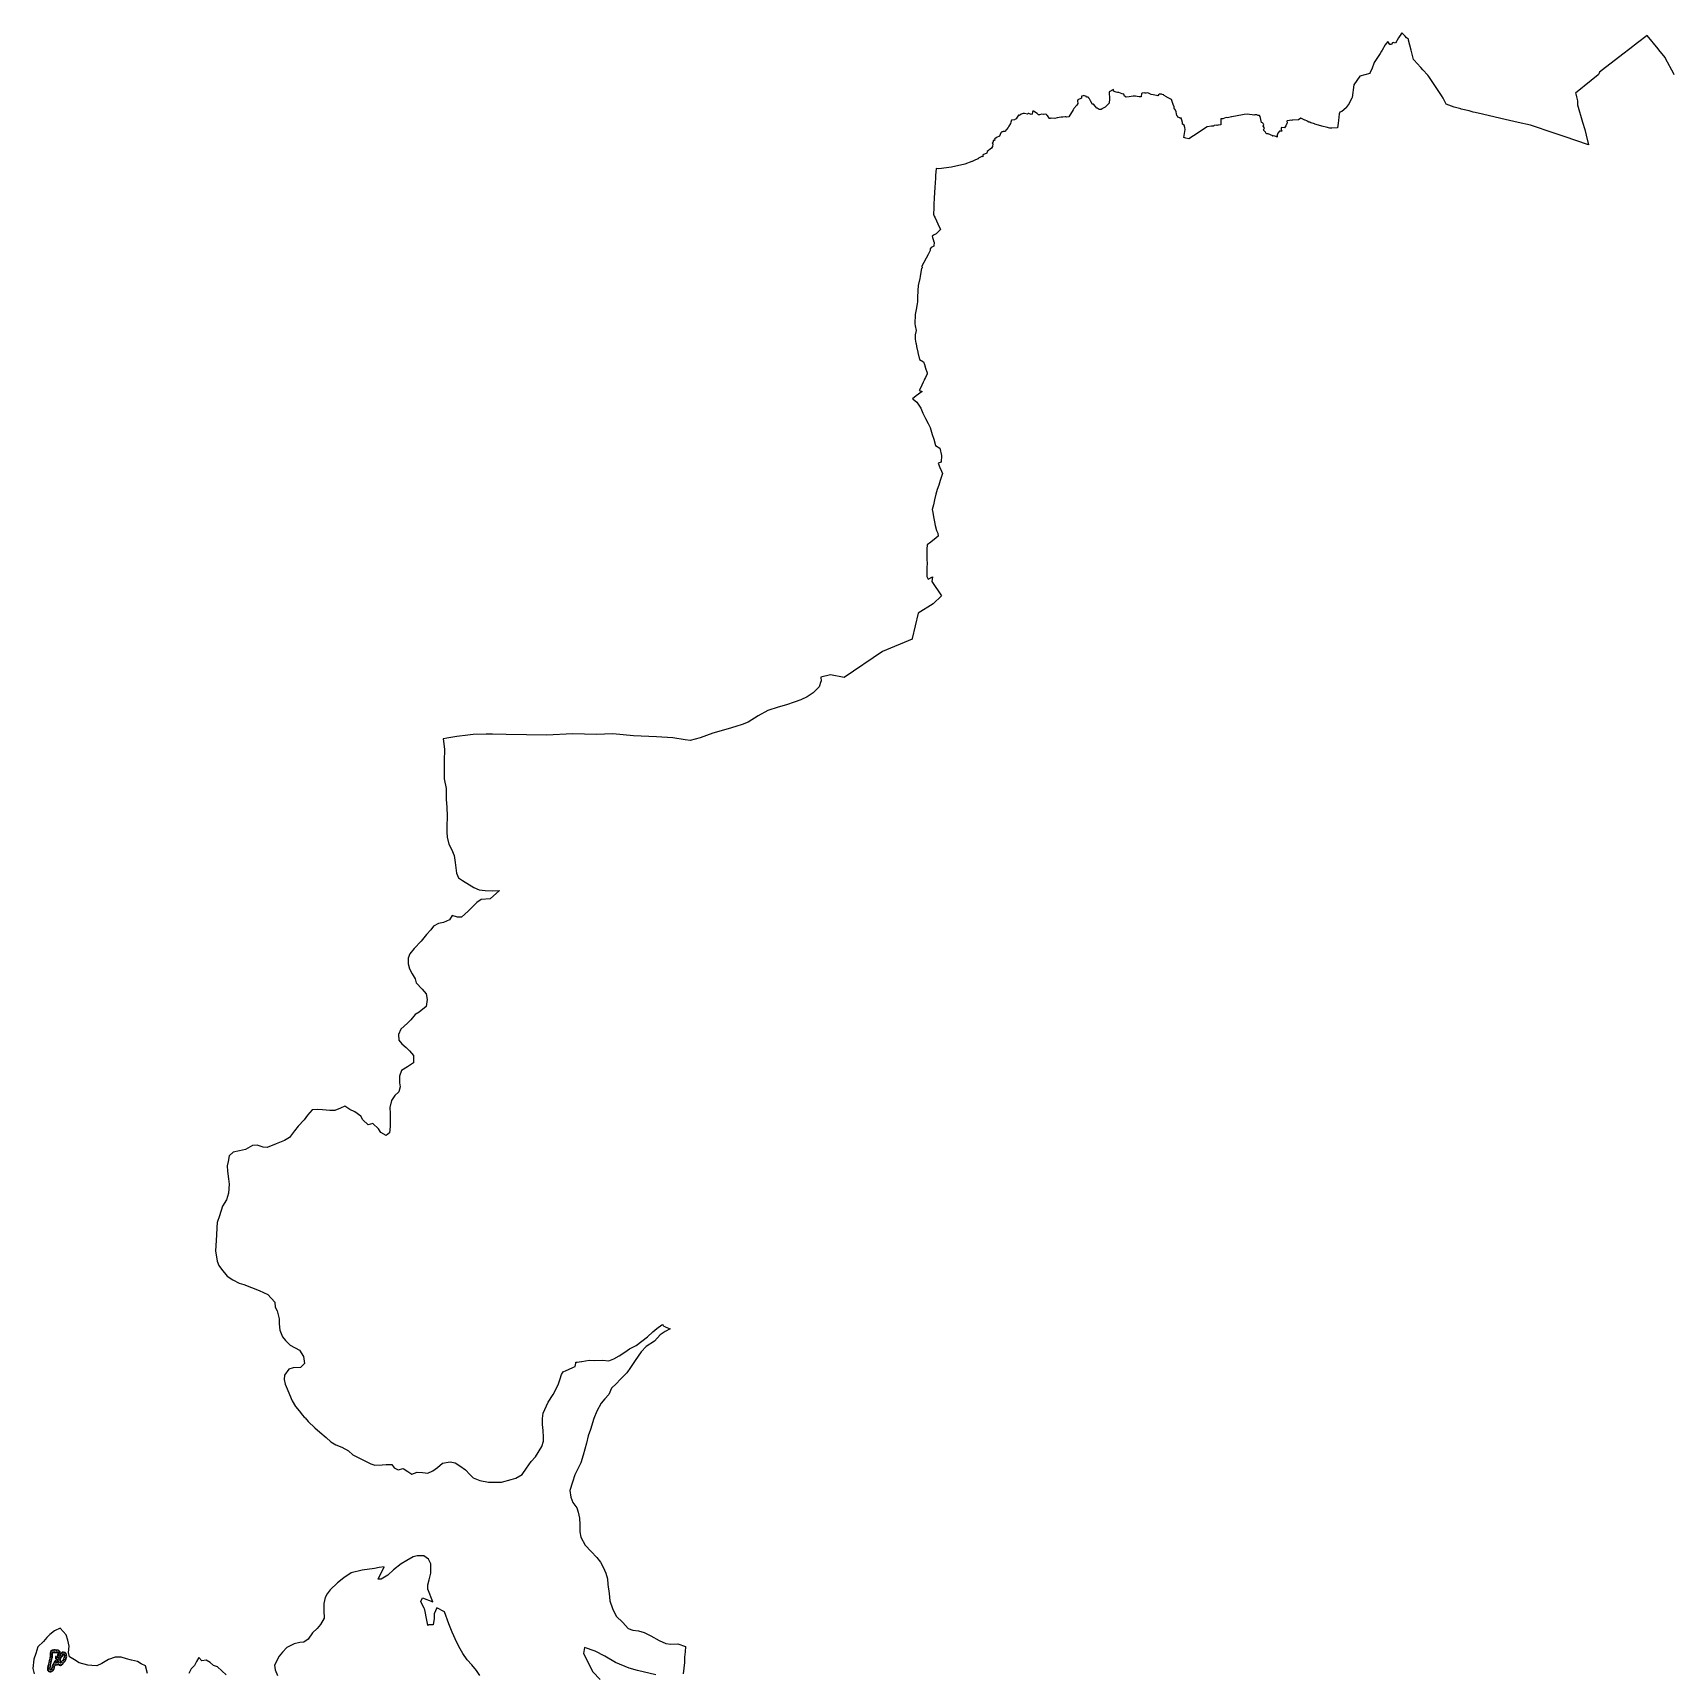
# Model space of a CAD drawing. Header units: metres. Extents: x 273377 to 358923, y 1974345 to 2116525.
# Drawn here: x 274970 to 310632, y 2080320 to 2115967 of the extents above; entities that cross this region are included whole.
import ezdxf

# ---------------------------------------------------------------- set-up
doc = ezdxf.new("R2010")
doc.units = ezdxf.units.M
doc.header["$MEASUREMENT"] = 0
doc.layers.add('DISTRICT BOUNDRY', color=86, linetype='Continuous')
doc.layers.add('MANGROOVE BUFFER ZONE', color=120, linetype='Continuous')

msp = doc.modelspace()

# ---------------------------------------------------------------- hatches: boundary and pattern name
at = {"layer": 'MANGROOVE BUFFER ZONE'}
h = msp.add_hatch(dxfattribs=at)
h.set_pattern_fill('GRASS', color=256)
h.set_pattern_definition([(90, (0, 0), (-17.96051224, 17.96051224), [4.7625, -31.15852448]), (45, (0, 0), (-17.96051224, 17.96051224), [4.7625, -20.6375]), (135, (0, 0), (-17.96051224, -17.96051224), [4.7625, -20.6375])])
h.paths.add_polyline_path([(275301, 2080370), (275305, 2080365), (275315, 2080359), (275329, 2080354), (275340, 2080350), (275363, 2080351), (275374, 2080355), (275383, 2080358), (275390, 2080362), (275406, 2080368), (275415, 2080380), (275420, 2080389), (275432, 2080422), (275438, 2080445), (275439, 2080473), (275454, 2080487), (275459, 2080499), (275467, 2080500), (275493, 2080499), (275505, 2080504), (275519, 2080512), (275528, 2080508), (275538, 2080499), (275546, 2080494), (275554, 2080491), (275566, 2080489), (275574, 2080487), (275590, 2080491), (275611, 2080506), (275620, 2080514), (275628, 2080537), (275644, 2080551), (275655, 2080566), (275671, 2080581), (275677, 2080594), (275682, 2080601), (275693, 2080628), (275695, 2080640), (275709, 2080684), (275704, 2080704), (275703, 2080722), (275695, 2080742), (275694, 2080751), (275674, 2080767), (275657, 2080772), (275637, 2080780), (275620, 2080779), (275610, 2080777), (275598, 2080767), (275588, 2080756), (275580, 2080741), (275574, 2080727), (275562, 2080717), (275568, 2080746), (275563, 2080781), (275559, 2080790), (275542, 2080808), (275532, 2080814), (275522, 2080818), (275514, 2080819), (275468, 2080823), (275452, 2080824), (275426, 2080826), (275402, 2080822), (275387, 2080818), (275381, 2080814), (275357, 2080788), (275350, 2080762), (275347, 2080717), (275340, 2080629), (275331, 2080612), (275324, 2080585), (275315, 2080551), (275310, 2080520), (275302, 2080494), (275291, 2080439), (275286, 2080415), (275286, 2080406), (275289, 2080392), (275291, 2080383)])
h.paths.add_polyline_path([(275338, 2080403), (275338, 2080410), (275345, 2080445), (275353, 2080466), (275355, 2080488), (275364, 2080529), (275368, 2080552), (275383, 2080608), (275386, 2080632), (275395, 2080667), (275399, 2080742), (275399, 2080754), (275409, 2080769), (275427, 2080772), (275467, 2080771), (275485, 2080770), (275507, 2080769), (275517, 2080763), (275518, 2080746), (275515, 2080739), (275510, 2080720), (275510, 2080715), (275508, 2080706), (275502, 2080689), (275503, 2080668), (275500, 2080660), (275488, 2080660), (275484, 2080666), (275483, 2080670), (275481, 2080676), (275479, 2080680), (275474, 2080683), (275471, 2080684), (275467, 2080684), (275466, 2080683), (275466, 2080678), (275466, 2080635), (275468, 2080630), (275481, 2080617), (275494, 2080601), (275504, 2080581), (275513, 2080564), (275506, 2080555), (275503, 2080550), (275480, 2080551), (275479, 2080559), (275476, 2080567), (275474, 2080573), (275470, 2080587), (275468, 2080590), (275465, 2080591), (275464, 2080591), (275461, 2080590), (275458, 2080588), (275455, 2080585), (275450, 2080581), (275444, 2080572), (275423, 2080537), (275406, 2080507), (275389, 2080483), (275384, 2080444), (275382, 2080426), (275369, 2080406), (275367, 2080402), (275349, 2080402)], flags=16)
h.paths.add_polyline_path([(275568, 2080558), (275572, 2080593), (275571, 2080617), (275561, 2080632), (275555, 2080641), (275554, 2080658), (275567, 2080660), (275579, 2080647), (275580, 2080648), (275584, 2080655), (275587, 2080662), (275600, 2080680), (275622, 2080696), (275627, 2080703), (275627, 2080720), (275630, 2080729), (275638, 2080731), (275646, 2080728), (275655, 2080719), (275658, 2080703), (275658, 2080697), (275659, 2080691), (275656, 2080684), (275646, 2080644), (275636, 2080621), (275612, 2080593), (275590, 2080575), (275581, 2080565), (275575, 2080548), (275573, 2080542), (275568, 2080543)], flags=16)

# ---------------------------------------------------------------- linework, layer by layer
at = {"layer": 'DISTRICT BOUNDRY'}
for points in [[(310635, 2115051, 0), (310623, 2115075, 0), (310446, 2115409, 0), (310437, 2115430, 0), (310297, 2115599, 0), (310286, 2115616, 0), (310047, 2115911, 0), (309836, 2115748, 0), (309671, 2115619, 0), (309520, 2115504, 0), (309074, 2115163, 0), (309010, 2115112, 0), (308994, 2115072, 0), (308989, 2115062, 0), (308978, 2115055, 0), (308825, 2114931, 0), (308490, 2114652, 0), (308494, 2114638, 0), (308511, 2114572, 0), (308535, 2114488, 0), (308533, 2114405, 0), (308637, 2114023, 0), (308688, 2113868, 0), (308718, 2113745, 0), (308767, 2113530, 0), (308242, 2113715, 0), (308179, 2113732, 0), (308023, 2113785, 0), (307510, 2113962, 0), (307510, 2113963, 0), (307245, 2114018, 0), (306869, 2114107, 0), (306469, 2114196, 0), (306306, 2114233, 0), (306265, 2114245, 0), (306175, 2114270, 0), (306003, 2114308, 0), (305997, 2114314, 0), (305851, 2114351, 0), (305675, 2114416, 0), (305610, 2114545, 0), (305573, 2114602, 0), (305430, 2114825, 0), (305303, 2115016, 0), (305278, 2115043, 0), (305172, 2115160, 0), (305129, 2115212, 0), (305048, 2115297, 0), (304983, 2115370, 0), (304965, 2115387, 0), (304918, 2115590, 0), (304862, 2115809, 0), (304858, 2115828, 0), (304858, 2115828, 0), (304813, 2115858, 0), (304784, 2115893, 0), (304772, 2115907, 0), (304771, 2115908, 0), (304716, 2115967, 0), (304690, 2115938, 0), (304690, 2115930, 0), (304657, 2115877, 0), (304640, 2115857, 0), (304578, 2115740, 0), (304530, 2115753, 0), (304513, 2115751, 0), (304490, 2115722, 0), (304475, 2115712, 0), (304452, 2115715, 0), (304414, 2115781, 0), (304412, 2115778, 0), (304354, 2115702, 0), (304288, 2115589, 0), (304275, 2115569, 0), (304244, 2115516, 0), (304117, 2115321, 0), (304109, 2115298, 0), (304071, 2115201, 0), (304018, 2115088, 0), (304018, 2115085, 0), (303799, 2115024, 0), (303670, 2114838, 0), (303635, 2114563, 0), (303631, 2114548, 0), (303584, 2114465, 0), (303569, 2114431, 0), (303503, 2114342, 0), (303504, 2114340, 0), (303411, 2114254, 0), (303370, 2114245, 0), (303351, 2114207, 0), (303338, 2114061, 0), (303331, 2114006, 0), (303325, 2113952, 0), (303319, 2113903, 0), (303320, 2113902, 0), (303196, 2113897, 0), (303148, 2113894, 0), (303070, 2113915, 0), (303003, 2113928, 0), (303002, 2113928, 0), (302822, 2113985, 0), (302814, 2113986, 0), (302743, 2114013, 0), (302741, 2114013, 0), (302716, 2114025, 0), (302712, 2114027, 0), (302693, 2114027, 0), (302657, 2114050, 0), (302651, 2114051, 0), (302650, 2114051, 0), (302617, 2114067, 0), (302607, 2114071, 0), (302522, 2114115, 0), (302472, 2114075, 0), (302333, 2114066, 0), (302325, 2114062, 0), (302300, 2114071, 0), (302272, 2114061, 0), (302221, 2114054, 0), (302221, 2114054, 0), (302215, 2114050, 0), (302220, 2114012, 0), (302214, 2113994, 0), (302197, 2113944, 0), (302167, 2113905, 0), (302103, 2113909, 0), (302092, 2113893, 0), (302090, 2113865, 0), (302100, 2113853, 0), (302107, 2113832, 0), (302070, 2113833, 0), (302058, 2113829, 0), (302022, 2113787, 0), (302006, 2113741, 0), (302005, 2113702, 0), (301988, 2113712, 0), (301980, 2113711, 0), (301957, 2113720, 0), (301934, 2113730, 0), (301922, 2113724, 0), (301908, 2113729, 0), (301909, 2113731, 0), (301811, 2113771, 0), (301795, 2113772, 0), (301791, 2113770, 0), (301783, 2113774, 0), (301764, 2113780, 0), (301766, 2113782, 0), (301755, 2113807, 0), (301720, 2113847, 0), (301716, 2113848, 0), (301712, 2113859, 0), (301729, 2113900, 0), (301704, 2113937, 0), (301713, 2113975, 0), (301712, 2113979, 0), (301700, 2113993, 0), (301690, 2114007, 0), (301663, 2114018, 0), (301638, 2114146, 0), (301637, 2114149, 0), (301620, 2114169, 0), (301620, 2114169, 0), (301595, 2114173, 0), (301592, 2114173, 0), (301561, 2114184, 0), (301554, 2114185, 0), (301521, 2114183, 0), (301501, 2114179, 0), (301466, 2114183, 0), (301461, 2114186, 0), (301402, 2114191, 0), (301356, 2114196, 0), (301290, 2114195, 0), (301251, 2114186, 0), (301250, 2114182, 0), (301134, 2114162, 0), (301022, 2114143, 0), (301020, 2114143, 0), (301015, 2114144, 0), (300924, 2114120, 0), (300900, 2114123, 0), (300828, 2114098, 0), (300786, 2114098, 0), (300785, 2114098, 0), (300783, 2114028, 0), (300783, 2113970, 0), (300735, 2113960, 0), (300714, 2113961, 0), (300697, 2113952, 0), (300686, 2113961, 0), (300637, 2113950, 0), (300622, 2113939, 0), (300576, 2113935, 0), (300488, 2113926, 0), (300190, 2113727, 0), (300088, 2113660, 0), (300019, 2113678, 0), (299981, 2113690, 0), (300007, 2113865, 0), (300001, 2113907, 0), (299989, 2113957, 0), (299989, 2113961, 0), (299952, 2113984, 0), (299952, 2114020, 0), (299937, 2114068, 0), (299918, 2114104, 0), (299925, 2114113, 0), (299891, 2114115, 0), (299888, 2114121, 0), (299850, 2114131, 0), (299849, 2114132, 0), (299838, 2114152, 0), (299828, 2114173, 0), (299818, 2114207, 0), (299811, 2114248, 0), (299791, 2114301, 0), (299775, 2114310, 0), (299774, 2114312, 0), (299771, 2114319, 0), (299765, 2114357, 0), (299747, 2114406, 0), (299707, 2114521, 0), (299610, 2114566, 0), (299600, 2114573, 0), (299553, 2114608, 0), (299544, 2114615, 0), (299544, 2114622, 0), (299507, 2114627, 0), (299505, 2114629, 0), (299496, 2114631, 0), (299496, 2114631, 0), (299480, 2114636, 0), (299447, 2114636, 0), (299427, 2114620, 0), (299413, 2114599, 0), (299383, 2114601, 0), (299309, 2114620, 0), (299267, 2114625, 0), (299222, 2114650, 0), (299196, 2114659, 0), (299162, 2114656, 0), (299161, 2114656, 0), (299140, 2114657, 0), (299116, 2114661, 0), (299070, 2114654, 0), (299059, 2114650, 0), (299057, 2114628, 0), (299051, 2114600, 0), (299054, 2114586, 0), (299050, 2114578, 0), (299007, 2114578, 0), (298965, 2114583, 0), (298926, 2114587, 0), (298912, 2114588, 0), (298899, 2114590, 0), (298896, 2114590, 0), (298876, 2114588, 0), (298790, 2114575, 0), (298723, 2114566, 0), (298689, 2114591, 0), (298675, 2114630, 0), (298674, 2114634, 0), (298642, 2114642, 0), (298563, 2114670, 0), (298537, 2114671, 0), (298506, 2114676, 0), (298449, 2114697, 0), (298448, 2114725, 0), (298448, 2114733, 0), (298355, 2114684, 0), (298363, 2114526, 0), (298364, 2114502, 0), (298357, 2114465, 0), (298356, 2114439, 0), (298340, 2114425, 0), (298287, 2114365, 0), (298271, 2114352, 0), (298228, 2114329, 0), (298209, 2114319, 0), (298206, 2114317, 0), (298181, 2114302, 0), (298154, 2114297, 0), (298152, 2114297, 0), (298140, 2114303, 0), (298094, 2114329, 0), (298091, 2114331, 0), (298083, 2114335, 0), (298058, 2114364, 0), (298016, 2114418, 0), (297990, 2114418, 0), (297989, 2114420, 0), (297951, 2114489, 0), (297926, 2114529, 0), (297919, 2114530, 0), (297911, 2114562, 0), (297890, 2114565, 0), (297888, 2114570, 0), (297864, 2114570, 0), (297860, 2114581, 0), (297817, 2114594, 0), (297800, 2114602, 0), (297797, 2114602, 0), (297790, 2114600, 0), (297760, 2114593, 0), (297758, 2114593, 0), (297753, 2114591, 0), (297757, 2114549, 0), (297673, 2114507, 0), (297665, 2114492, 0), (297673, 2114434, 0), (297653, 2114394, 0), (297591, 2114323, 0), (297574, 2114293, 0), (297478, 2114142, 0), (297434, 2114137, 0), (297434, 2114137, 0), (297417, 2114139, 0), (297401, 2114140, 0), (297352, 2114137, 0), (297338, 2114136, 0), (297314, 2114134, 0), (297227, 2114117, 0), (297226, 2114117, 0), (297179, 2114105, 0), (297098, 2114112, 0), (297085, 2114113, 0), (297074, 2114103, 0), (297063, 2114102, 0), (297063, 2114105, 0), (297050, 2114113, 0), (297018, 2114170, 0), (297003, 2114176, 0), (296992, 2114193, 0), (296966, 2114200, 0), (296940, 2114189, 0), (296937, 2114190, 0), (296931, 2114193, 0), (296891, 2114199, 0), (296841, 2114186, 0), (296824, 2114184, 0), (296792, 2114213, 0), (296714, 2114265, 0), (296707, 2114265, 0), (296697, 2114264, 0), (296693, 2114246, 0), (296682, 2114197, 0), (296660, 2114194, 0), (296614, 2114216, 0), (296604, 2114212, 0), (296584, 2114200, 0), (296520, 2114212, 0), (296485, 2114215, 0), (296442, 2114202, 0), (296411, 2114173, 0), (296410, 2114172, 0), (296395, 2114176, 0), (296386, 2114176, 0), (296369, 2114155, 0), (296357, 2114132, 0), (296335, 2114100, 0), (296305, 2114084, 0), (296298, 2114073, 0), (296244, 2114072, 0), (296237, 2114066, 0), (296221, 2114027, 0), (296215, 2113994, 0), (296178, 2113936, 0), (296162, 2113912, 0), (296088, 2113823, 0), (296050, 2113823, 0), (296046, 2113816, 0), (296022, 2113818, 0), (296004, 2113795, 0), (295976, 2113722, 0), (295910, 2113694, 0), (295863, 2113652, 0), (295869, 2113634, 0), (295856, 2113630, 0), (295838, 2113629, 0), (295832, 2113601, 0), (295817, 2113570, 0), (295828, 2113554, 0), (295822, 2113498, 0), (295802, 2113457, 0), (295708, 2113384, 0), (295696, 2113354, 0), (295608, 2113315, 0), (295610, 2113275, 0), (295589, 2113280, 0), (295515, 2113242, 0), (295507, 2113239, 0), (295508, 2113229, 0), (295455, 2113207, 0), (295380, 2113171, 0), (295369, 2113169, 0), (295220, 2113109, 0), (295219, 2113111, 0), (294933, 2113050, 0), (294655, 2113013, 0), (294655, 2113013, 0), (294594, 2113018, 0), (294584, 2112868, 0), (294580, 2112805, 0), (294568, 2112606, 0), (294562, 2112493, 0), (294555, 2112377, 0), (294549, 2112243, 0), (294543, 2112156, 0), (294536, 2112027, 0), (294553, 2111985, 0), (294572, 2111944, 0), (294632, 2111819, 0), (294689, 2111694, 0), (294596, 2111598, 0), (294556, 2111575, 0), (294513, 2111549, 0), (294545, 2111421, 0), (294549, 2111422, 0), (294552, 2111416, 0), (294547, 2111329, 0), (294488, 2111303, 0), (294469, 2111270, 0), (294468, 2111238, 0), (294430, 2111166, 0), (294431, 2111163, 0), (294423, 2111148, 0), (294287, 2110895, 0), (294291, 2110856, 0), (294282, 2110848, 0), (294266, 2110766, 0), (294248, 2110673, 0), (294242, 2110625, 0), (294206, 2110474, 0), (294204, 2110465, 0), (294201, 2110374, 0), (294195, 2110208, 0), (294193, 2110150, 0), (294190, 2110118, 0), (294184, 2110080, 0), (294163, 2109955, 0), (294141, 2109848, 0), (294132, 2109642, 0), (294140, 2109599, 0), (294160, 2109500, 0), (294141, 2109406, 0), (294138, 2109310, 0), (294158, 2109220, 0), (294159, 2109213, 0), (294172, 2109150, 0), (294199, 2109027, 0), (294200, 2109019, 0), (294233, 2108865, 0), (294325, 2108814, 0), (294343, 2108758, 0), (294367, 2108680, 0), (294399, 2108577, 0), (294401, 2108554, 0), (294364, 2108478, 0), (294344, 2108438, 0), (294337, 2108421, 0), (294316, 2108376, 0), (294287, 2108309, 0), (294244, 2108218, 0), (294230, 2108192, 0), (294291, 2108174, 0), (294160, 2108081, 0), (294086, 2108010, 0), (294095, 2108003, 0), (294180, 2107938, 0), (294261, 2107813, 0), (294310, 2107703, 0), (294366, 2107588, 0), (294426, 2107474, 0), (294468, 2107390, 0), (294512, 2107239, 0), (294547, 2107135, 0), (294581, 2106999, 0), (294679, 2106938, 0), (294716, 2106780, 0), (294704, 2106633, 0), (294639, 2106617, 0), (294678, 2106521, 0), (294712, 2106443, 0), (294734, 2106393, 0), (294683, 2106237, 0), (294654, 2106140, 0), (294622, 2106040, 0), (294593, 2105939, 0), (294563, 2105819, 0), (294536, 2105709, 0), (294511, 2105611, 0), (294523, 2105546, 0), (294541, 2105446, 0), (294561, 2105342, 0), (294579, 2105258, 0), (294604, 2105154, 0), (294631, 2105094, 0), (294638, 2105028, 0), (294553, 2104955, 0), (294486, 2104905, 0), (294478, 2104899, 0), (294399, 2104837, 0), (294396, 2104743, 0), (294395, 2104625, 0), (294396, 2104531, 0), (294398, 2104425, 0), (294396, 2104355, 0), (294393, 2104246, 0), (294394, 2104155, 0), (294424, 2104091, 0), (294518, 2104148, 0), (294502, 2104040, 0), (294712, 2103734, 0), (294535, 2103560, 0), (294203, 2103353, 0), (294079, 2102803, 0), (294076, 2102791, 0), (293430, 2102521, 0), (292598, 2101958, 0), (292299, 2102017, 0), (292092, 2101967, 0), (292100, 2101880, 0), (292091, 2101872, 0), (292057, 2101753, 0), (291924, 2101625, 0), (291793, 2101537, 0), (291657, 2101472, 0), (291509, 2101420, 0), (291346, 2101364, 0), (291162, 2101309, 0), (290938, 2101243, 0), (290731, 2101121, 0), (290511, 2100990, 0), (290382, 2100934, 0), (290244, 2100891, 0), (290079, 2100844, 0), (289742, 2100745, 0), (289470, 2100645, 0), (289255, 2100587, 0), (289146, 2100599, 0), (288876, 2100645, 0), (288522, 2100669, 0), (288020, 2100687, 0), (287569, 2100735, 0), (287209, 2100716, 0), (286705, 2100732, 0), (286128, 2100707, 0), (285698, 2100712, 0), (285258, 2100721, 0), (284956, 2100728, 0), (284823, 2100726, 0), (284823, 2100726, 0), (284822, 2100726, 0), (284536, 2100720, 0), (284425, 2100707, 0), (284179, 2100677, 0), (283963, 2100638, 0), (283900, 2100627, 0), (283884, 2100624, 0), (283912, 2100399, 0), (283910, 2100136, 0), (283909, 2099931, 0), (283911, 2099755, 0), (283949, 2099544, 0), (283952, 2099309, 0), (283965, 2099141, 0), (283976, 2098941, 0), (283962, 2098712, 0), (283967, 2098595, 0), (283970, 2098485, 0), (284012, 2098336, 0), (284069, 2098227, 0), (284124, 2098086, 0), (284149, 2097940, 0), (284178, 2097708, 0), (284217, 2097601, 0), (284305, 2097543, 0), (284555, 2097397, 0), (284665, 2097345, 0), (284797, 2097326, 0), (284956, 2097323, 0), (285112, 2097331, 0), (284905, 2097149, 0), (284713, 2097130, 0), (284614, 2097065, 0), (284549, 2097002, 0), (284426, 2096882, 0), (284287, 2096747, 0), (284198, 2096750, 0), (284084, 2096784, 0), (284023, 2096688, 0), (283890, 2096636, 0), (283783, 2096611, 0), (283673, 2096552, 0), (283619, 2096473, 0), (283526, 2096369, 0), (283407, 2096229, 0), (283259, 2096071, 0), (283162, 2095951, 0), (283122, 2095860, 0), (283125, 2095738, 0), (283155, 2095626, 0), (283210, 2095521, 0), (283274, 2095412, 0), (283302, 2095323, 0), (283431, 2095182, 0), (283515, 2095083, 0), (283536, 2094957, 0), (283513, 2094811, 0), (283362, 2094687, 0), (283279, 2094637, 0), (283186, 2094521, 0), (283108, 2094447, 0), (282968, 2094317, 0), (282914, 2094202, 0), (282923, 2094076, 0), (282985, 2093997, 0), (283080, 2093915, 0), (283151, 2093847, 0), (283240, 2093740, 0), (283244, 2093581, 0), (283110, 2093494, 0), (282979, 2093416, 0), (282937, 2093297, 0), (282937, 2093149, 0), (282951, 2093059, 0), (282923, 2092955, 0), (282835, 2092875, 0), (282761, 2092763, 0), (282730, 2092613, 0), (282733, 2092482, 0), (282731, 2092391, 0), (282734, 2092203, 0), (282721, 2092063, 0), (282645, 2092005, 0), (282531, 2092073, 0), (282478, 2092146, 0), (282360, 2092264, 0), (282256, 2092233, 0), (282137, 2092342, 0), (282094, 2092422, 0), (281969, 2092520, 0), (281856, 2092566, 0), (281748, 2092639, 0), (281652, 2092599, 0), (281529, 2092545, 0), (281421, 2092550, 0), (281267, 2092561, 0), (281155, 2092567, 0), (281036, 2092560, 0), (280936, 2092446, 0), (280869, 2092345, 0), (280733, 2092207, 0), (280654, 2092106, 0), (280546, 2091959, 0), (280439, 2091897, 0), (280257, 2091825, 0), (280063, 2091744, 0), (279977, 2091754, 0), (279842, 2091794, 0), (279746, 2091784, 0), (279588, 2091703, 0), (279458, 2091669, 0), (279323, 2091642, 0), (279239, 2091562, 0), (279214, 2091442, 0), (279196, 2091343, 0), (279199, 2091226, 0), (279222, 2091066, 0), (279236, 2090946, 0), (279219, 2090750, 0), (279181, 2090605, 0), (279092, 2090469, 0), (279026, 2090260, 0), (278977, 2090117, 0), (278971, 2090008, 0), (278962, 2089842, 0), (278941, 2089499, 0), (278974, 2089276, 0), (279012, 2089179, 0), (279068, 2089103, 0), (279196, 2088946, 0), (279317, 2088871, 0), (279452, 2088797, 0), (279558, 2088767, 0), (279724, 2088701, 0), (279889, 2088639, 0), (280074, 2088550, 0), (280231, 2088381, 0), (280236, 2088276, 0), (280279, 2088193, 0), (280323, 2088024, 0), (280325, 2087915, 0), (280335, 2087776, 0), (280396, 2087628, 0), (280460, 2087552, 0), (280564, 2087447, 0), (280762, 2087339, 0), (280853, 2087202, 0), (280873, 2087051, 0), (280786, 2086964, 0), (280628, 2086956, 0), (280530, 2086926, 0), (280439, 2086795, 0), (280429, 2086703, 0), (280452, 2086604, 0), (280495, 2086496, 0), (280548, 2086377, 0), (280603, 2086237, 0), (280679, 2086117, 0), (280759, 2086019, 0), (280830, 2085926, 0), (280865, 2085887, 0), (280860, 2085880, 0), (280884, 2085867, 0), (280956, 2085789, 0), (281099, 2085653, 0), (281207, 2085554, 0), (281340, 2085440, 0), (281446, 2085350, 0), (281551, 2085285, 0), (281683, 2085230, 0), (281829, 2085151, 0), (281925, 2085066, 0), (282052, 2085002, 0), (282158, 2084950, 0), (282317, 2084873, 0), (282403, 2084839, 0), (282559, 2084846, 0), (282648, 2084856, 0), (282772, 2084855, 0), (282824, 2084779, 0), (282906, 2084738, 0), (283017, 2084766, 0), (283120, 2084701, 0), (283206, 2084643, 0), (283321, 2084686, 0), (283436, 2084683, 0), (283551, 2084670, 0), (283664, 2084715, 0), (283766, 2084788, 0), (283873, 2084886, 0), (284038, 2084914, 0), (284146, 2084890, 0), (284248, 2084827, 0), (284374, 2084737, 0), (284464, 2084637, 0), (284538, 2084564, 0), (284679, 2084508, 0), (284874, 2084471, 0), (285156, 2084474, 0), (285360, 2084528, 0), (285461, 2084559, 0), (285600, 2084641, 0), (285699, 2084773, 0), (285801, 2084918, 0), (285891, 2085022, 0), (286030, 2085243, 0), (286066, 2085359, 0), (286063, 2085449, 0), (286062, 2085594, 0), (286044, 2085722, 0), (286044, 2085854, 0), (286062, 2085973, 0), (286169, 2086208, 0), (286276, 2086377, 0), (286381, 2086586, 0), (286425, 2086717, 0), (286457, 2086810, 0), (286492, 2086868, 0), (286492, 2086868, 0), (286556, 2086896, 0), (286608, 2086918, 0), (286721, 2086968, 0), (286752, 2086986, 0), (286769, 2087060, 0), (286769, 2087073, 0), (286769, 2087079, 0), (286783, 2087080, 0), (286795, 2087082, 0), (286839, 2087088, 0), (286890, 2087092, 0), (286902, 2087094, 0), (287058, 2087122, 0), (287059, 2087122, 0), (287177, 2087118, 0), (287346, 2087119, 0), (287488, 2087107, 0), (287594, 2087148, 0), (287713, 2087214, 0), (287832, 2087297, 0), (287936, 2087365, 0), (288076, 2087444, 0), (288327, 2087627, 0), (288439, 2087737, 0), (288526, 2087809, 0), (288640, 2087892, 0), (288658, 2087899, 0), (288668, 2087865, 0), (288703, 2087851, 0), (288708, 2087849, 0), (288819, 2087806, 0), (288712, 2087748, 0), (288604, 2087675, 0), (288479, 2087534, 0), (288294, 2087416, 0), (288186, 2087306, 0), (288054, 2087114, 0), (287954, 2086965, 0), (287877, 2086850, 0), (287739, 2086709, 0), (287643, 2086610, 0), (287542, 2086512, 0), (287482, 2086379, 0), (287395, 2086282, 0), (287321, 2086188, 0), (287226, 2086017, 0), (287158, 2085855, 0), (287085, 2085618, 0), (287037, 2085477, 0), (287001, 2085319, 0), (286930, 2085060, 0), (286877, 2084890, 0), (286808, 2084758, 0), (286744, 2084630, 0), (286698, 2084470, 0), (286639, 2084287, 0), (286656, 2084146, 0), (286706, 2084031, 0), (286791, 2083915, 0), (286822, 2083818, 0), (286847, 2083690, 0), (286855, 2083549, 0), (286856, 2083393, 0), (286878, 2083274, 0), (286968, 2083102, 0), (287098, 2082962, 0), (287225, 2082834, 0), (287307, 2082730, 0), (287365, 2082624, 0), (287423, 2082497, 0), (287456, 2082373, 0), (287464, 2082249, 0), (287492, 2082050, 0), (287508, 2081891, 0), (287565, 2081723, 0), (287646, 2081561, 0), (287791, 2081420, 0), (287904, 2081289, 0), (288005, 2081254, 0), (288130, 2081240, 0), (288254, 2081205, 0), (288396, 2081135, 0), (288579, 2081029, 0), (288726, 2080967, 0), (288835, 2080953, 0), (288985, 2080958, 0), (289153, 2080903, 0), (289144, 2080787, 0), (289126, 2080671, 0), (289128, 2080555, 0), (289103, 2080303, 0)], [(284684, 2080268, 0), (284611, 2080375, 0), (284509, 2080503, 0), (284406, 2080610, 0), (284311, 2080750, 0), (284257, 2080851, 0), (284180, 2080988, 0), (284078, 2081211, 0), (284011, 2081396, 0), (283912, 2081652, 0), (283749, 2081743, 0), (283693, 2081608, 0), (283690, 2081508, 0), (283665, 2081369, 0), (283659, 2081368, 0), (283613, 2081371, 0), (283577, 2081373, 0), (283550, 2081358, 0), (283543, 2081401, 0), (283530, 2081473, 0), (283484, 2081696, 0), (283483, 2081708, 0), (283478, 2081718, 0), (283474, 2081726, 0), (283403, 2081876, 0), (283438, 2081959, 0), (283661, 2081874, 0), (283555, 2082149, 0), (283552, 2082238, 0), (283584, 2082348, 0), (283617, 2082497, 0), (283619, 2082695, 0), (283570, 2082799, 0), (283467, 2082871, 0), (283323, 2082870, 0), (283231, 2082845, 0), (283096, 2082772, 0), (282970, 2082693, 0), (282803, 2082564, 0), (282681, 2082453, 0), (282541, 2082362, 0), (282471, 2082362, 0), (282605, 2082629, 0), (282492, 2082616, 0), (282392, 2082598, 0), (282126, 2082561, 0), (281889, 2082498, 0), (281724, 2082390, 0), (281588, 2082285, 0), (281429, 2082130, 0), (281362, 2082048, 0), (281320, 2081964, 0), (281291, 2081835, 0), (281292, 2081719, 0), (281293, 2081683, 0), (281299, 2081515, 0), (281218, 2081377, 0), (281148, 2081291, 0), (281049, 2081200, 0), (280949, 2081061, 0), (280858, 2080995, 0), (280770, 2080986, 0), (280650, 2080956, 0), (280491, 2080876, 0), (280392, 2080777, 0), (280320, 2080687, 0), (280223, 2080495, 0), (280234, 2080390, 0), (280286, 2080270, 0)], [(277465, 2080314, 0), (277418, 2080481, 0), (277325, 2080525, 0), (277248, 2080575, 0), (277117, 2080603, 0), (277008, 2080633, 0), (276886, 2080668, 0), (276762, 2080665, 0), (276616, 2080617, 0), (276472, 2080530, 0), (276361, 2080478, 0), (276255, 2080490, 0), (276162, 2080494, 0), (275976, 2080543, 0), (275879, 2080608, 0), (275769, 2080672, 0), (275743, 2080766, 0), (275759, 2080908, 0), (275729, 2081037, 0), (275698, 2081157, 0), (275564, 2081298, 0), (275442, 2081239, 0), (275340, 2081160, 0), (275272, 2081092, 0), (275199, 2081005, 0), (275078, 2080892, 0), (275036, 2080751, 0), (274989, 2080626, 0), (274970, 2080419, 0), (275000, 2080304, 0)], [(288505, 2080287, 0), (288110, 2080377, 0), (287924, 2080426, 0), (287632, 2080554, 0), (287401, 2080690, 0), (287187, 2080801, 0), (286956, 2080881, 0), (286935, 2080751, 0), (287134, 2080351, 0), (287295, 2080184, 0)], [(279170, 2080282, 0), (278981, 2080458, 0), (278895, 2080486, 0), (278820, 2080554, 0), (278739, 2080606, 0), (278644, 2080590, 0), (278579, 2080660, 0), (278528, 2080574, 0), (278480, 2080485, 0), (278409, 2080415, 0), (278360, 2080312, 0)]]:
    msp.add_polyline3d(points, dxfattribs=at)
at = {"layer": 'MANGROOVE BUFFER ZONE', "flags": 128}
for points in [[(275703, 2080722), (275695, 2080742), (275694, 2080751), (275674, 2080767), (275657, 2080772), (275637, 2080780), (275620, 2080779), (275610, 2080777), (275598, 2080767), (275588, 2080756), (275580, 2080741), (275575, 2080729), (275572, 2080724), (275565, 2080719), (275562, 2080717), (275568, 2080746), (275563, 2080781), (275559, 2080790), (275542, 2080808), (275532, 2080814), (275522, 2080818), (275514, 2080819), (275468, 2080823), (275452, 2080824), (275426, 2080826), (275402, 2080822), (275387, 2080818), (275381, 2080814), (275357, 2080788), (275350, 2080762), (275347, 2080717), (275340, 2080629), (275331, 2080612), (275324, 2080585), (275315, 2080551), (275310, 2080520), (275302, 2080494), (275291, 2080439), (275286, 2080415), (275286, 2080406), (275289, 2080392), (275291, 2080383), (275301, 2080370), (275305, 2080365), (275315, 2080359), (275329, 2080354), (275340, 2080350), (275363, 2080351), (275374, 2080355), (275383, 2080358), (275390, 2080362), (275406, 2080368), (275415, 2080380), (275420, 2080389), (275432, 2080422), (275438, 2080445), (275439, 2080473), (275454, 2080487), (275458, 2080497), (275463, 2080499), (275467, 2080500), (275493, 2080499), (275505, 2080504), (275512, 2080508), (275517, 2080510), (275523, 2080510), (275528, 2080508), (275538, 2080499), (275546, 2080494), (275554, 2080491), (275566, 2080489), (275574, 2080487), (275590, 2080491), (275611, 2080506), (275620, 2080514), (275628, 2080537), (275644, 2080551), (275655, 2080566), (275671, 2080581), (275677, 2080594), (275682, 2080601), (275693, 2080628), (275695, 2080640), (275709, 2080684), (275704, 2080704)], [(275399, 2080742), (275399, 2080754), (275409, 2080769), (275427, 2080772), (275467, 2080771), (275485, 2080770), (275499, 2080769), (275510, 2080767), (275516, 2080764), (275517, 2080760), (275517, 2080754), (275517, 2080745), (275515, 2080739), (275510, 2080720), (275510, 2080715), (275508, 2080706), (275502, 2080689), (275503, 2080675), (275502, 2080664), (275500, 2080660), (275496, 2080660), (275490, 2080660), (275487, 2080661), (275484, 2080666), (275483, 2080670), (275481, 2080676), (275479, 2080680), (275474, 2080683), (275471, 2080684), (275467, 2080684), (275466, 2080683), (275466, 2080678), (275466, 2080635), (275468, 2080630), (275481, 2080617), (275494, 2080601), (275504, 2080581), (275511, 2080569), (275511, 2080564), (275510, 2080561), (275506, 2080555), (275504, 2080552), (275498, 2080550), (275486, 2080551), (275482, 2080551), (275480, 2080552), (275479, 2080559), (275476, 2080567), (275474, 2080573), (275472, 2080581), (275472, 2080585), (275468, 2080590), (275465, 2080591), (275464, 2080591), (275461, 2080590), (275458, 2080588), (275455, 2080585), (275450, 2080581), (275444, 2080572), (275423, 2080537), (275406, 2080507), (275389, 2080483), (275384, 2080444), (275382, 2080426), (275369, 2080406), (275367, 2080402), (275349, 2080402), (275338, 2080403), (275338, 2080410), (275345, 2080445), (275353, 2080466), (275355, 2080488), (275364, 2080529), (275368, 2080552), (275383, 2080608), (275386, 2080632), (275395, 2080667)], [(275554, 2080653), (275556, 2080657), (275558, 2080658), (275561, 2080659), (275567, 2080659), (275568, 2080658), (275572, 2080654), (275574, 2080650), (275578, 2080647), (275580, 2080648), (275584, 2080655), (275587, 2080662), (275600, 2080680), (275622, 2080696), (275627, 2080703), (275627, 2080715), (275628, 2080724), (275629, 2080727), (275633, 2080730), (275638, 2080731), (275646, 2080728), (275651, 2080723), (275655, 2080718), (275658, 2080703), (275658, 2080697), (275659, 2080691), (275656, 2080684), (275646, 2080644), (275640, 2080629), (275634, 2080618), (275612, 2080593), (275590, 2080575), (275581, 2080565), (275575, 2080548), (275573, 2080542), (275570, 2080543), (275568, 2080546), (275568, 2080558), (275572, 2080593), (275571, 2080617), (275561, 2080632), (275555, 2080641)]]:
    msp.add_lwpolyline(points, close=True, dxfattribs=at)

doc.saveas('drawing.dxf')
